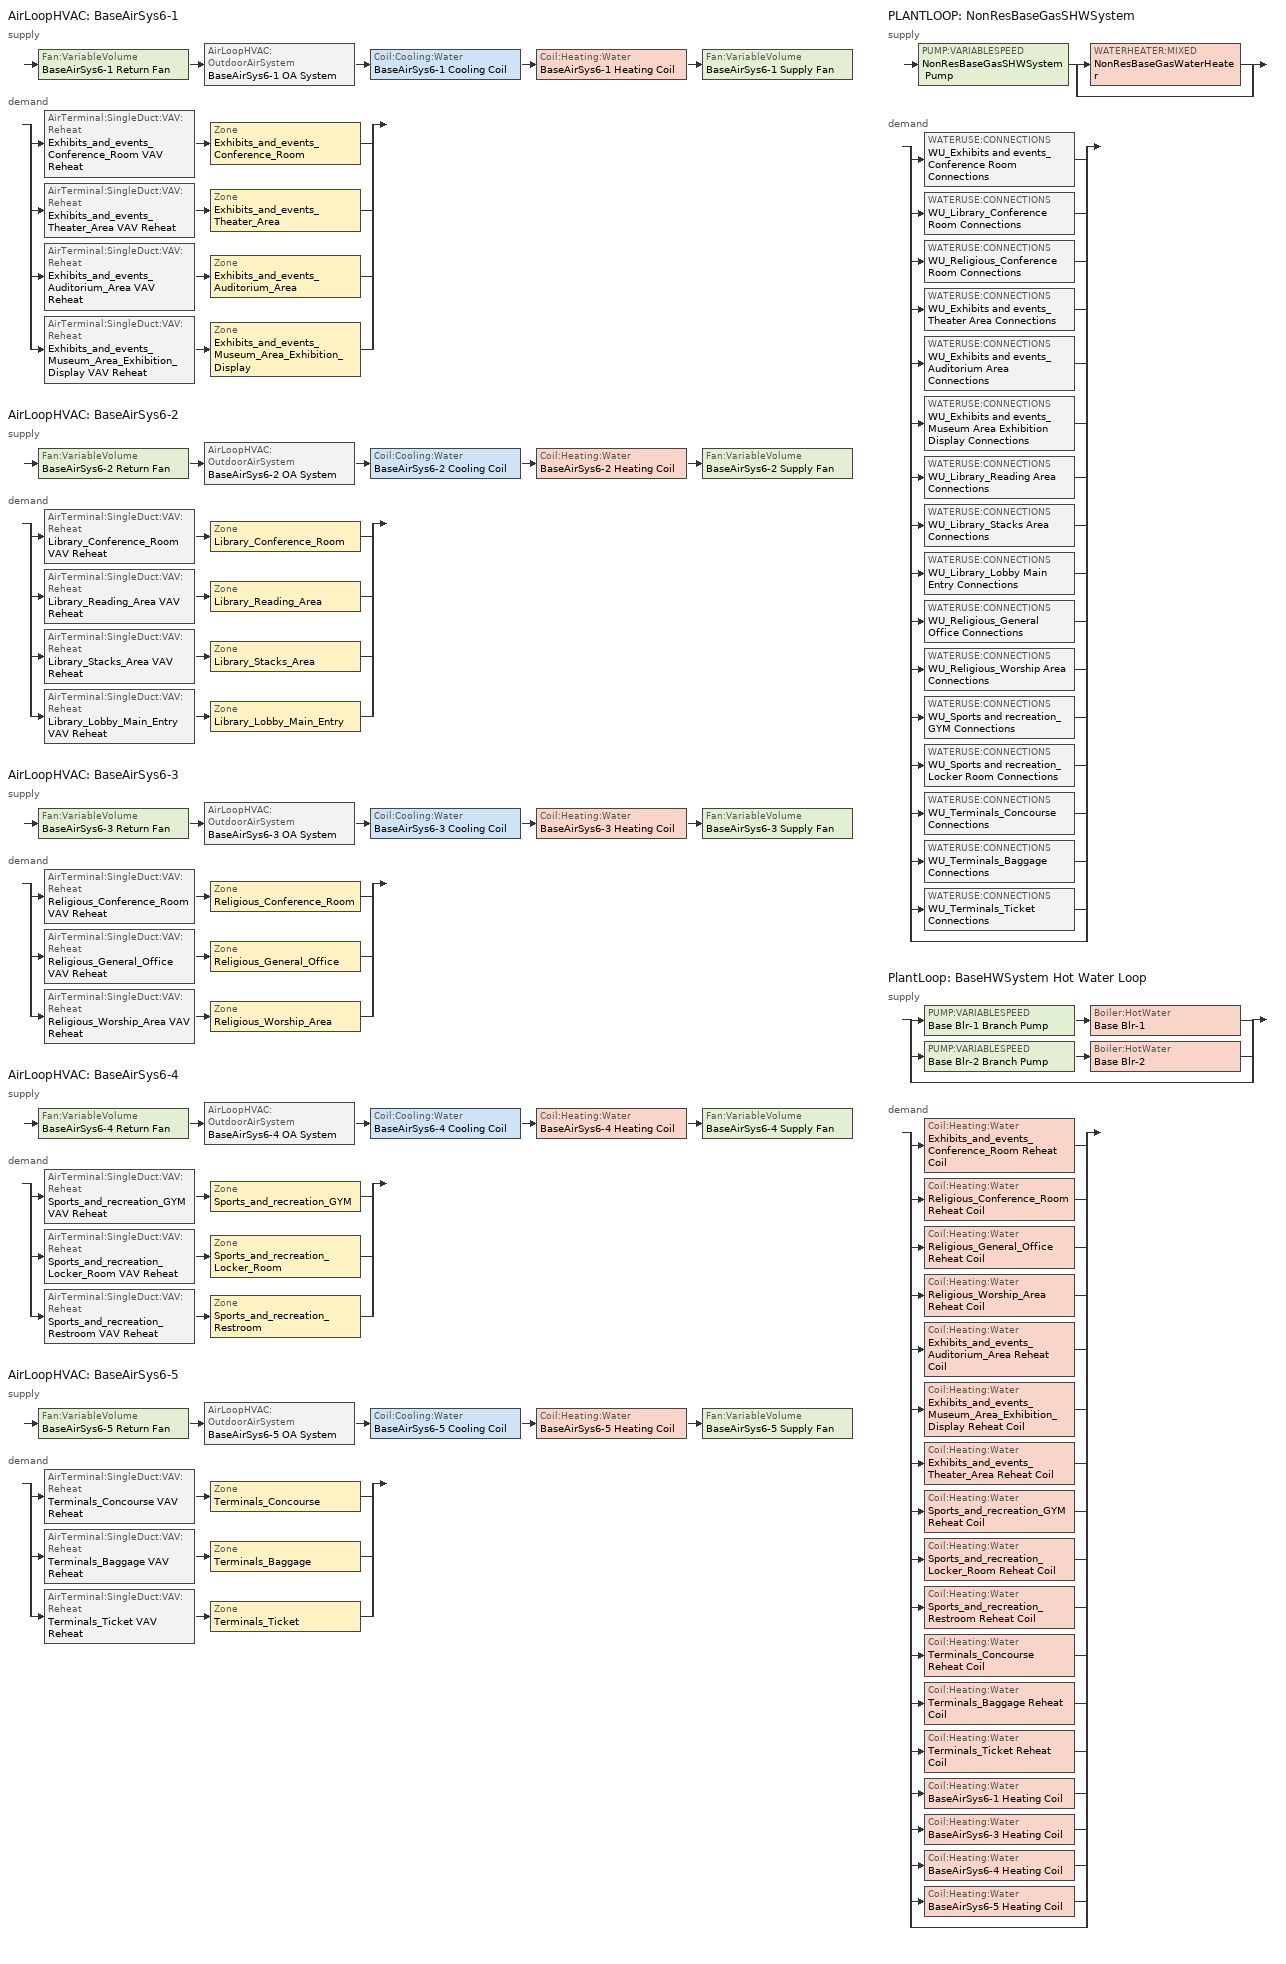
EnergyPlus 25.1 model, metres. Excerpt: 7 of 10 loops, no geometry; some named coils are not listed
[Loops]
AirLoopHVAC 'BaseAirSys6-1'
 supply: Fan:VariableVolume 'BaseAirSys6-1 Return Fan' > AirLoopHVAC:OutdoorAirSystem 'BaseAirSys6-1 OA System' > Coil:Cooling:Water 'BaseAirSys6-1 Cooling Coil' > Coil:Heating:Water 'BaseAirSys6-1 Heating Coil' > Fan:VariableVolume 'BaseAirSys6-1 Supply Fan'
 demand: split
  | AirTerminal:SingleDuct:VAV:Reheat 'Exhibits_and_events_Conference_Room VAV Reheat' > Zone 'Exhibits_and_events_Conference_Room'
  | AirTerminal:SingleDuct:VAV:Reheat 'Exhibits_and_events_Theater_Area VAV Reheat' > Zone 'Exhibits_and_events_Theater_Area'
  | AirTerminal:SingleDuct:VAV:Reheat 'Exhibits_and_events_Auditorium_Area VAV Reheat' > Zone 'Exhibits_and_events_Auditorium_Area'
  | AirTerminal:SingleDuct:VAV:Reheat 'Exhibits_and_events_Museum_Area_Exhibition_Display VAV Reheat' > Zone 'Exhibits_and_events_Museum_Area_Exhibition_Display'
AirLoopHVAC 'BaseAirSys6-2'
 supply: Fan:VariableVolume 'BaseAirSys6-2 Return Fan' > AirLoopHVAC:OutdoorAirSystem 'BaseAirSys6-2 OA System' > Coil:Cooling:Water 'BaseAirSys6-2 Cooling Coil' > Coil:Heating:Water 'BaseAirSys6-2 Heating Coil' > Fan:VariableVolume 'BaseAirSys6-2 Supply Fan'
 demand: split
  | AirTerminal:SingleDuct:VAV:Reheat 'Library_Conference_Room VAV Reheat' > Zone 'Library_Conference_Room'
  | AirTerminal:SingleDuct:VAV:Reheat 'Library_Reading_Area VAV Reheat' > Zone 'Library_Reading_Area'
  | AirTerminal:SingleDuct:VAV:Reheat 'Library_Stacks_Area VAV Reheat' > Zone 'Library_Stacks_Area'
  | AirTerminal:SingleDuct:VAV:Reheat 'Library_Lobby_Main_Entry VAV Reheat' > Zone 'Library_Lobby_Main_Entry'
AirLoopHVAC 'BaseAirSys6-3'
 supply: Fan:VariableVolume 'BaseAirSys6-3 Return Fan' > AirLoopHVAC:OutdoorAirSystem 'BaseAirSys6-3 OA System' > Coil:Cooling:Water 'BaseAirSys6-3 Cooling Coil' > Coil:Heating:Water 'BaseAirSys6-3 Heating Coil' > Fan:VariableVolume 'BaseAirSys6-3 Supply Fan'
 demand: split
  | AirTerminal:SingleDuct:VAV:Reheat 'Religious_Conference_Room VAV Reheat' > Zone 'Religious_Conference_Room'
  | AirTerminal:SingleDuct:VAV:Reheat 'Religious_General_Office VAV Reheat' > Zone 'Religious_General_Office'
  | AirTerminal:SingleDuct:VAV:Reheat 'Religious_Worship_Area VAV Reheat' > Zone 'Religious_Worship_Area'
AirLoopHVAC 'BaseAirSys6-4'
 supply: Fan:VariableVolume 'BaseAirSys6-4 Return Fan' > AirLoopHVAC:OutdoorAirSystem 'BaseAirSys6-4 OA System' > Coil:Cooling:Water 'BaseAirSys6-4 Cooling Coil' > Coil:Heating:Water 'BaseAirSys6-4 Heating Coil' > Fan:VariableVolume 'BaseAirSys6-4 Supply Fan'
 demand: split
  | AirTerminal:SingleDuct:VAV:Reheat 'Sports_and_recreation_GYM VAV Reheat' > Zone 'Sports_and_recreation_GYM'
  | AirTerminal:SingleDuct:VAV:Reheat 'Sports_and_recreation_Locker_Room VAV Reheat' > Zone 'Sports_and_recreation_Locker_Room'
  | AirTerminal:SingleDuct:VAV:Reheat 'Sports_and_recreation_Restroom VAV Reheat' > Zone 'Sports_and_recreation_Restroom'
AirLoopHVAC 'BaseAirSys6-5'
 supply: Fan:VariableVolume 'BaseAirSys6-5 Return Fan' > AirLoopHVAC:OutdoorAirSystem 'BaseAirSys6-5 OA System' > Coil:Cooling:Water 'BaseAirSys6-5 Cooling Coil' > Coil:Heating:Water 'BaseAirSys6-5 Heating Coil' > Fan:VariableVolume 'BaseAirSys6-5 Supply Fan'
 demand: split
  | AirTerminal:SingleDuct:VAV:Reheat 'Terminals_Concourse VAV Reheat' > Zone 'Terminals_Concourse'
  | AirTerminal:SingleDuct:VAV:Reheat 'Terminals_Baggage VAV Reheat' > Zone 'Terminals_Baggage'
  | AirTerminal:SingleDuct:VAV:Reheat 'Terminals_Ticket VAV Reheat' > Zone 'Terminals_Ticket'
PLANTLOOP 'NonResBaseGasSHWSystem'
 supply: PUMP:VARIABLESPEED 'NonResBaseGasSHWSystem Pump' > split
  | WATERHEATER:MIXED 'NonResBaseGasWaterHeater'
  | bypass
 demand: split
  | WATERUSE:CONNECTIONS 'WU_Exhibits and events_Conference Room Connections'
  | WATERUSE:CONNECTIONS 'WU_Library_Conference Room Connections'
  | WATERUSE:CONNECTIONS 'WU_Religious_Conference Room Connections'
  | WATERUSE:CONNECTIONS 'WU_Exhibits and events_Theater Area Connections'
  | WATERUSE:CONNECTIONS 'WU_Exhibits and events_Auditorium Area Connections'
  | WATERUSE:CONNECTIONS 'WU_Exhibits and events_Museum Area Exhibition Display Connections'
  | WATERUSE:CONNECTIONS 'WU_Library_Reading Area Connections'
  | WATERUSE:CONNECTIONS 'WU_Library_Stacks Area Connections'
  | WATERUSE:CONNECTIONS 'WU_Library_Lobby Main Entry Connections'
  | WATERUSE:CONNECTIONS 'WU_Religious_General Office Connections'
  | WATERUSE:CONNECTIONS 'WU_Religious_Worship Area Connections'
  | WATERUSE:CONNECTIONS 'WU_Sports and recreation_GYM Connections'
  | WATERUSE:CONNECTIONS 'WU_Sports and recreation_Locker Room Connections'
  | WATERUSE:CONNECTIONS 'WU_Terminals_Concourse Connections'
  | WATERUSE:CONNECTIONS 'WU_Terminals_Baggage Connections'
  | WATERUSE:CONNECTIONS 'WU_Terminals_Ticket Connections'
  | bypass
PlantLoop 'BaseHWSystem Hot Water Loop'
 supply: split
  | PUMP:VARIABLESPEED 'Base Blr-1 Branch Pump' > Boiler:HotWater 'Base Blr-1'
  | PUMP:VARIABLESPEED 'Base Blr-2 Branch Pump' > Boiler:HotWater 'Base Blr-2'
  | bypass
 demand: split
  | Coil:Heating:Water 'Exhibits_and_events_Conference_Room Reheat Coil'
  | Coil:Heating:Water 'Religious_Conference_Room Reheat Coil'
  | Coil:Heating:Water 'Religious_General_Office Reheat Coil'
  | Coil:Heating:Water 'Religious_Worship_Area Reheat Coil'
  | Coil:Heating:Water 'Exhibits_and_events_Auditorium_Area Reheat Coil'
  | Coil:Heating:Water 'Exhibits_and_events_Museum_Area_Exhibition_Display Reheat Coil'
  | Coil:Heating:Water 'Exhibits_and_events_Theater_Area Reheat Coil'
  | Coil:Heating:Water 'Sports_and_recreation_GYM Reheat Coil'
  | Coil:Heating:Water 'Sports_and_recreation_Locker_Room Reheat Coil'
  | Coil:Heating:Water 'Sports_and_recreation_Restroom Reheat Coil'
  | Coil:Heating:Water 'Terminals_Concourse Reheat Coil'
  | Coil:Heating:Water 'Terminals_Baggage Reheat Coil'
  | Coil:Heating:Water 'Terminals_Ticket Reheat Coil'
  | Coil:Heating:Water 'BaseAirSys6-1 Heating Coil'
  | Coil:Heating:Water 'BaseAirSys6-3 Heating Coil'
  | Coil:Heating:Water 'BaseAirSys6-4 Heating Coil'
  | Coil:Heating:Water 'BaseAirSys6-5 Heating Coil'
  | bypass
[DESIGNSPECIFICATION:OUTDOORAIR] Outdoor Air Method=Maximum; Outdoor Air Flow Air Changes per Hour=0
Name | Outdoor Air Flow per Person | Outdoor Air Flow per Zone Floor Area | Outdoor Air Flow per Zone | Outdoor Air Schedule
DSOA_Exhibits_and_events_Conference_Room; DSOA_Library_Conference_Room; DSOA_Religious_Conference_Room; DSOA_Exhibits_and_events_Theater_Area; DSOA_Exhibits_and_events_Auditorium_Area; DSOA_Exhibits_and_events_Museum_Area_Exhibition_Display; DSOA_Library_Reading_Area; DSOA_Library_Stacks_Area; DSOA_Library_Lobby_Main_Entry; DSOA_Religious_Worship_Area; DSOA_Sports_and_recreation_GYM; DSOA_Terminals_Concourse; DSOA_Terminals_Baggage; DSOA_Terminals_Ticket | 0.00707921 | 0.000762 | 0 | AssemblyHVACAvail
DSOA_Religious_General_Office | 0.00707921 | 0.000762 | 0 | AssemblyOfficeHVACAvail
DSOA_Sports_and_recreation_Locker_Room | 0.00707921 | 0.000762 | 3.57901 | AssemblyHVACAvail
DSOA_Sports_and_recreation_Restroom | 0 | 0 | 0 | AssemblyHVACAvail
[SIZING:PLANT]
NonResBaseGasSHWSystem: Loop Type=Heating; Design Loop Exit Temperature=57.2222; Loop Design Temperature Difference=44.4444; Sizing Option=NonCoincident; Zone Timesteps in Averaging Window=1
[Sizing:Plant]
BaseHWSystem Hot Water Loop: Loop Type=Heating; Design Loop Exit Temperature {C}=71.1111; Loop Design Temperature Difference {deltaC}=22.2222; Sizing Option=NonCoincident; Zone Timesteps in Averaging Window=1; Coincident Sizing Factor Mode=None
[ZONECONTROL:THERMOSTAT] Temperature Difference Between Cutout And Setpoint=0
Name | Zone or ZoneList | Control Type Schedule | Control 1
ZC_Exhibits_and_events_Theater_Area | Exhibits_and_events_Theater_Area | Exhibits_and_events_Theater_Area Zn Thermostat Schedule | TSDSP_Exhibits_and_events_Theater_Area
ZC_Exhibits_and_events_Auditorium_Area | Exhibits_and_events_Auditorium_Area | Exhibits_and_events_Auditorium_Area Zn Thermostat Schedule | TSDSP_Exhibits_and_events_Auditorium_Area
ZC_Exhibits_and_events_Museum_Area_Exhibition_Display | Exhibits_and_events_Museum_Area_Exhibition_Display | Exhibits_and_events_Museum_Area_Exhibition_Display Zn Thermostat Schedule | TSDSP_Exhibits_and_events_Museum_Area_Exhibition_Display
ZC_Library_Reading_Area | Library_Reading_Area | Library_Reading_Area Zn Thermostat Schedule | TSDSP_Library_Reading_Area
ZC_Library_Stacks_Area | Library_Stacks_Area | Library_Stacks_Area Zn Thermostat Schedule | TSDSP_Library_Stacks_Area
ZC_Library_Lobby_Main_Entry | Library_Lobby_Main_Entry | Library_Lobby_Main_Entry Zn Thermostat Schedule | TSDSP_Library_Lobby_Main_Entry
ZC_Religious_General_Office | Religious_General_Office | Religious_General_Office Zn Thermostat Schedule | TSDSP_Religious_General_Office
ZC_Religious_Worship_Area | Religious_Worship_Area | Religious_Worship_Area Zn Thermostat Schedule | TSDSP_Religious_Worship_Area
ZC_Sports_and_recreation_GYM | Sports_and_recreation_GYM | Sports_and_recreation_GYM Zn Thermostat Schedule | TSDSP_Sports_and_recreation_GYM
ZC_Sports_and_recreation_Locker_Room | Sports_and_recreation_Locker_Room | Sports_and_recreation_Locker_Room Zn Thermostat Schedule | TSDSP_Sports_and_recreation_Locker_Room
ZC_Sports_and_recreation_Restroom | Sports_and_recreation_Restroom | Sports_and_recreation_Restroom Zn Thermostat Schedule | TSDSP_Sports_and_recreation_Restroom
ZC_Terminals_Concourse | Terminals_Concourse | Terminals_Concourse Zn Thermostat Schedule | TSDSP_Terminals_Concourse
ZC_Terminals_Baggage | Terminals_Baggage | Terminals_Baggage Zn Thermostat Schedule | TSDSP_Terminals_Baggage
ZC_Terminals_Ticket | Terminals_Ticket | Terminals_Ticket Zn Thermostat Schedule | TSDSP_Terminals_Ticket
[THERMOSTATSETPOINT:DUALSETPOINT]
Name | Heating Setpoint Temperature Schedule | Cooling Setpoint Temperature Schedule
TSDSP_Exhibits_and_events_Theater_Area; TSDSP_Exhibits_and_events_Auditorium_Area; TSDSP_Exhibits_and_events_Museum_Area_Exhibition_Display; TSDSP_Library_Reading_Area; TSDSP_Library_Stacks_Area; TSDSP_Library_Lobby_Main_Entry; TSDSP_Religious_Worship_Area; TSDSP_Sports_and_recreation_GYM; TSDSP_Sports_and_recreation_Locker_Room; TSDSP_Sports_and_recreation_Restroom; TSDSP_Terminals_Concourse; TSDSP_Terminals_Baggage; TSDSP_Terminals_Ticket | AssemblyHtgSetpt | AssemblyClgSetpt
TSDSP_Religious_General_Office | AssemblyOfficeHtgSetpt | AssemblyOfficeClgSetpt
[PUMP:VARIABLESPEED]
NonResBaseGasSHWSystem Pump: Design Maximum Flow Rate=Autosize; Design Pump Head=179352; Design Power Consumption=Autosize; Motor Efficiency=0.9; Fraction of Motor Inefficiencies to Fluid Stream=0; Coefficient 1 of the Part Load Performance Curve=0; Coefficient 2 of the Part Load Performance Curve=1; Coefficient 3 of the Part Load Performance Curve=0; Coefficient 4 of the Part Load Performance Curve=0; Design Minimum Flow Rate=0; Pump Control Type=Continuous; Design Power Sizing Method=PowerPerFlowPerPressure; Design Electric Power per Unit Flow Rate=348701.1; Design Shaft Power per Unit Flow Rate per Unit Head=1.28205; Design Minimum Flow Rate Fraction=0; EndUse Subcategory=General
[Pump:VariableSpeed] Design Maximum Flow Rate {m3/s}=autosize; Design Pump Head {Pa}=179352; Design Power Consumption {W}=autosize; Motor Efficiency=0.9; Fraction of Motor Inefficiencies to Fluid Stream=0; Coefficient 1 of the Part Load Performance Curve=0.0273; Coefficient 2 of the Part Load Performance Curve=-.1317; Coefficient 3 of the Part Load Performance Curve=0.6642; Coefficient 4 of the Part Load Performance Curve=0.4445; Design Minimum Flow Rate {m3/s}=0; Pump Control Type=Intermittent; Skin Loss Radiative Fraction=0.5; Design Power Sizing Method=PowerPerFlowPerPressure; Design Electric Power per Unit Flow Rate {W/(m3/s)}=348701.1; Design Shaft Power per Unit Flow Rate per Unit Head {W/((m3/s)-Pa)}=1.28205; Design Minimum Flow Rate Fraction=0
Base Blr-1 Branch Pump; Base Blr-2 Branch Pump
[WATERHEATER:MIXED]
NonResBaseGasWaterHeater: Tank Volume=1.88586; Setpoint Temperature Schedule=SHWSystemSetpointTemp135; Deadband Temperature Difference=2; Maximum Temperature Limit=82; Heater Control Type=Cycle; Heater Maximum Capacity=145206; Heater Minimum Capacity=0; Heater Ignition Minimum Flow Rate=0; Heater Ignition Delay=0; Heater Fuel Type=NaturalGas; Heater Thermal Efficiency=0.8; Off Cycle Parasitic Fuel Consumption Rate=0; Off Cycle Parasitic Heat Fraction to Tank=0; On Cycle Parasitic Fuel Consumption Rate=0; On Cycle Parasitic Heat Fraction to Tank=0; Ambient Temperature Indicator=Schedule; Ambient Temperature Schedule=WaterHeaterAmbientTemp; Off Cycle Loss Coefficient to Ambient Temperature=25.4267; Off Cycle Loss Fraction to Zone=1; On Cycle Loss Coefficient to Ambient Temperature=25.4267; On Cycle Loss Fraction to Zone=1; Use Side Effectiveness=1; Source Side Effectiveness=1; Use Side Design Flow Rate=autosize; Source Side Design Flow Rate=autosize; Indirect Water Heating Recovery Time=1.5; Source Side Flow Control Mode=IndirectHeatPrimarySetpoint; EndUse Subcategory=General
[PLANTLOOP]
NonResBaseGasSHWSystem: Fluid Type=Water; Plant Equipment Operation Scheme=NonResBaseGasSHWSystem Operation Schemes; Maximum Loop Temperature=100; Minimum Loop Temperature=0; Maximum Loop Flow Rate=Autosize; Minimum Loop Flow Rate=0; Plant Loop Volume=Autocalculate; Load Distribution Scheme=Optimal; Plant Loop Demand Calculation Scheme=SingleSetpoint; Common Pipe Simulation=None; Pressure Simulation Type=None; Loop Circulation Time=2
[PlantLoop]
BaseHWSystem Hot Water Loop: Fluid Type=Water; Plant Equipment Operation Scheme=BaseHWSystem Operation; Maximum Loop Temperature {C}=87.7778; Minimum Loop Temperature {C}=48.8889; Maximum Loop Flow Rate {m3/s}=63090.2; Minimum Loop Flow Rate {m3/s}=0; Plant Loop Volume {m3}=autocalculate; Load Distribution Scheme=Optimal; Plant Loop Demand Calculation Scheme=SingleSetpoint; Common Pipe Simulation=None
[PLANTEQUIPMENTLIST]
NonResBaseGasSHWSystem Equipment List: NonResBaseGasWaterHeater
[PlantEquipmentList]
BaseHWSystem All Equipment: Base Blr-1, Base Blr-2
[PLANTEQUIPMENTOPERATION:HEATINGLOAD]
NonResBaseGasSHWSystem Heating Operation Scheme: Load Range 1 Lower Limit=0; Load Range 1 Upper Limit=1000000000; Range 1 Equipment List=NonResBaseGasSHWSystem Equipment List
[PlantEquipmentOperation:HeatingLoad]
BaseHWSystem Operation All Hours: Load Range 1 Lower Limit {W}=0; Load Range 1 Upper Limit {W}=1000000000000000; Range 1 Equipment List=BaseHWSystem All Equipment
[PLANTEQUIPMENTOPERATIONSCHEMES]
NonResBaseGasSHWSystem Operation Schemes: Control Scheme 1=NonResBaseGasSHWSystem Heating Operation Scheme; Control Scheme 1 Schedule=Always On Discrete
[PlantEquipmentOperationSchemes]
BaseHWSystem Operation: Control Scheme 1=BaseHWSystem Operation All Hours; Control Scheme 1 Schedule=Always On Discrete
[SETPOINTMANAGER:SCHEDULED]
NonResBaseGasSHWSystem SPM Scheduled: Control Variable=Temperature; Schedule=TargetSHWTemp135; Setpoint Node or NodeList=NonResBaseGasSHWSystem Supply Mixer Outlet Node
[WATERUSE:EQUIPMENT] EndUse Subcategory=DHW-Gas; Target Temperature Schedule=TargetSHWTemp135
Name | Peak Flow Rate | Flow Rate Fraction Schedule | Zone
WU_Exhibits and events_Conference Room | 0.000100022 | AssemblyServiceHotWater | Exhibits_and_events_Conference_Room
WU_Library_Conference Room | 4.05985e-06 | AssemblyServiceHotWater | Library_Conference_Room
WU_Religious_Conference Room | 1.93655e-05 | AssemblyServiceHotWater | Religious_Conference_Room
WU_Exhibits and events_Theater Area | 0.0001794 | AssemblyServiceHotWater | Exhibits_and_events_Theater_Area
WU_Exhibits and events_Auditorium Area | 0.000179158 | AssemblyServiceHotWater | Exhibits_and_events_Auditorium_Area
WU_Exhibits and events_Museum Area Exhibition Display | 3.43061e-05 | AssemblyServiceHotWater | Exhibits_and_events_Museum_Area_Exhibition_Display
WU_Library_Reading Area | 1.47593e-05 | AssemblyServiceHotWater | Library_Reading_Area
WU_Library_Stacks Area | 2.95186e-05 | AssemblyServiceHotWater | Library_Stacks_Area
WU_Library_Lobby Main Entry | 4.05985e-06 | AssemblyServiceHotWater | Library_Lobby_Main_Entry
WU_Religious_General Office | 5.86834e-06 | AssemblyOfficeServiceHotWater | Religious_General_Office
WU_Religious_Worship Area | 0.000333261 | AssemblyServiceHotWater | Religious_Worship_Area
WU_Sports and recreation_GYM | 0.000153413 | AssemblyServiceHotWater | Sports_and_recreation_GYM
WU_Sports and recreation_Locker Room | 0.000184361 | AssemblyServiceHotWater | Sports_and_recreation_Locker_Room
WU_Terminals_Concourse | 5.60442e-05 | AssemblyServiceHotWater | Terminals_Concourse
WU_Terminals_Baggage | 6.01483e-06 | AssemblyServiceHotWater | Terminals_Baggage
WU_Terminals_Ticket | 6.01483e-06 | AssemblyServiceHotWater | Terminals_Ticket
[WATERUSE:CONNECTIONS] Drain Water Heat Exchanger Type=None; Drain Water Heat Exchanger Destination=Plant
Name | Water Use Equipment 1
WU_Exhibits and events_Conference Room Connections | WU_Exhibits and events_Conference Room
WU_Library_Conference Room Connections | WU_Library_Conference Room
WU_Religious_Conference Room Connections | WU_Religious_Conference Room
WU_Exhibits and events_Theater Area Connections | WU_Exhibits and events_Theater Area
WU_Exhibits and events_Auditorium Area Connections | WU_Exhibits and events_Auditorium Area
WU_Exhibits and events_Museum Area Exhibition Display Connections | WU_Exhibits and events_Museum Area Exhibition Display
WU_Library_Reading Area Connections | WU_Library_Reading Area
WU_Library_Stacks Area Connections | WU_Library_Stacks Area
WU_Library_Lobby Main Entry Connections | WU_Library_Lobby Main Entry
WU_Religious_General Office Connections | WU_Religious_General Office
WU_Religious_Worship Area Connections | WU_Religious_Worship Area
WU_Sports and recreation_GYM Connections | WU_Sports and recreation_GYM
WU_Sports and recreation_Locker Room Connections | WU_Sports and recreation_Locker Room
WU_Terminals_Concourse Connections | WU_Terminals_Concourse
WU_Terminals_Baggage Connections | WU_Terminals_Baggage
WU_Terminals_Ticket Connections | WU_Terminals_Ticket
[Sizing:Zone] Zone Cooling Design Supply Air Temperature Input Method=TemperatureDifference; Zone Cooling Design Supply Air Temperature {C}=12.7778; Zone Cooling Design Supply Air Temperature Difference {deltaC}=11.1111; Zone Heating Design Supply Air Temperature Input Method=TemperatureDifference; Zone Heating Design Supply Air Temperature {C}=35; Zone Heating Design Supply Air Temperature Difference {deltaC}=13.8889; Zone Cooling Design Supply Air Humidity Ratio {kgWater/kgDryAir}=0.008; Zone Heating Design Supply Air Humidity Ratio {kgWater/kgDryAir}=0.008; Cooling Design Air Flow Method=DesignDay; Cooling Design Air Flow Rate {m3/s}=0; Cooling Minimum Air Flow per Zone Floor Area {m3/s-m2}=0; Cooling Minimum Air Flow {m3/s}=0; Cooling Minimum Air Flow Fraction=0; Heating Design Air Flow Method=DesignDay; Heating Design Air Flow Rate {m3/s}=0; Heating Maximum Air Flow per Zone Floor Area {m3/s-m2}=0; Heating Maximum Air Flow {m3/s}=0; Heating Maximum Air Flow Fraction=0.5; Account for Dedicated Outdoor Air System=No; Zone Load Sizing Method=Sensible Load Only No Latent Load; Zone Latent Cooling Design Supply Air Humidity Ratio Input Method=HumidityRatioDifference; Zone Cooling Design Supply Air Humidity Ratio Difference {kgWater/kgDryAir}=0.005; Zone Latent Heating Design Supply Air Humidity Ratio Input Method=HumidityRatioDifference; Zone Humidification Design Supply Air Humidity Ratio Difference {kgWater/kgDryAir}=0.005
Name | Design Specification Outdoor Air Object
Exhibits_and_events_Conference_Room | DSOA_Exhibits_and_events_Conference_Room
Library_Conference_Room | DSOA_Library_Conference_Room
Religious_Conference_Room | DSOA_Religious_Conference_Room
Exhibits_and_events_Theater_Area | DSOA_Exhibits_and_events_Theater_Area
Exhibits_and_events_Auditorium_Area | DSOA_Exhibits_and_events_Auditorium_Area
Exhibits_and_events_Museum_Area_Exhibition_Display | DSOA_Exhibits_and_events_Museum_Area_Exhibition_Display
Library_Reading_Area | DSOA_Library_Reading_Area
Library_Stacks_Area | DSOA_Library_Stacks_Area
Library_Lobby_Main_Entry | DSOA_Library_Lobby_Main_Entry
Religious_General_Office | DSOA_Religious_General_Office
Religious_Worship_Area | DSOA_Religious_Worship_Area
Sports_and_recreation_GYM | DSOA_Sports_and_recreation_GYM
Sports_and_recreation_Locker_Room | DSOA_Sports_and_recreation_Locker_Room
Sports_and_recreation_Restroom | DSOA_Sports_and_recreation_Restroom
Terminals_Concourse | DSOA_Terminals_Concourse
Terminals_Baggage | DSOA_Terminals_Baggage
Terminals_Ticket | DSOA_Terminals_Ticket
[Sizing:System] Type of Load to Size On=Sensible; Design Outdoor Air Flow Rate {m3/s}=autosize; Central Heating Maximum System Air Flow Ratio=0.5; Preheat Design Temperature {C}=0; Preheat Design Humidity Ratio {kgWater/kgDryAir}=0; Precool Design Temperature {C}=0; Precool Design Humidity Ratio {kgWater/kgDryAir}=0; Central Cooling Design Supply Air Temperature {C}=12.8; Central Heating Design Supply Air Temperature {C}=15.5556; 100% Outdoor Air in Cooling=No; 100% Outdoor Air in Heating=No; Central Cooling Design Supply Air Humidity Ratio {kgWater/kgDryAir}=0.008; Central Heating Design Supply Air Humidity Ratio {kgWater/kgDryAir}=0.008; Cooling Supply Air Flow Rate Method=DesignDay; Cooling Supply Air Flow Rate {m3/s}=0; Cooling Supply Air Flow Rate Per Floor Area {m3/s-m2}=0.00996765; Heating Supply Air Flow Rate Method=DesignDay; Heating Supply Air Flow Rate {m3/s}=0; System Outdoor Air Method=ZoneSum; Zone Maximum Outdoor Air Fraction=1; Cooling Design Capacity Method=CoolingDesignCapacity; Cooling Design Capacity {W}=autosize; Heating Design Capacity Method=HeatingDesignCapacity; Heating Design Capacity {W}=autosize; Central Cooling Capacity Control Method=OnOff
Name | Type of Zone Sum to Use
BaseAirSys6-1; BaseAirSys6-3; BaseAirSys6-4; BaseAirSys6-5 | Coincident
BaseAirSys6-2 | NonCoincident
[AirTerminal:SingleDuct:VAV:Reheat] Availability Schedule=Always On Discrete; Maximum Air Flow Rate {m3/s}=autosize; Zone Minimum Air Flow Input Method=Constant; Constant Minimum Air Flow Fraction=0.3; Maximum Hot Water or Steam Flow Rate {m3/s}=autosize; Minimum Hot Water or Steam Flow Rate {m3/s}=0; Convergence Tolerance=0.001; Maximum Reheat Air Temperature {C}=35
Name | Reheat Coil | Damper Heating Action | Maximum Flow Fraction During Reheat | Design Specification Outdoor Air Object
Exhibits_and_events_Conference_Room VAV Reheat | Exhibits_and_events_Conference_Room Reheat Coil | ReverseWithLimits | 0.6
Library_Conference_Room VAV Reheat | Library_Conference_Room Reheat Coil | ReverseWithLimits | 0.6 | DSOA_Library_Conference_Room
Religious_Conference_Room VAV Reheat | Religious_Conference_Room Reheat Coil | ReverseWithLimits | 0.6 | DSOA_Religious_Conference_Room
Exhibits_and_events_Theater_Area VAV Reheat | Exhibits_and_events_Theater_Area Reheat Coil | ReverseWithLimits | 0.5 | DSOA_Exhibits_and_events_Theater_Area
Exhibits_and_events_Auditorium_Area VAV Reheat | Exhibits_and_events_Auditorium_Area Reheat Coil | ReverseWithLimits | 0.6 | DSOA_Exhibits_and_events_Auditorium_Area
Exhibits_and_events_Museum_Area_Exhibition_Display VAV Reheat | Exhibits_and_events_Museum_Area_Exhibition_Display Reheat Coil | ReverseWithLimits | 0.6 | DSOA_Exhibits_and_events_Museum_Area_Exhibition_Display
Library_Reading_Area VAV Reheat | Library_Reading_Area Reheat Coil | ReverseWithLimits | 0.6 | DSOA_Library_Reading_Area
Library_Stacks_Area VAV Reheat | Library_Stacks_Area Reheat Coil | ReverseWithLimits | 0.5 | DSOA_Library_Stacks_Area
Library_Lobby_Main_Entry VAV Reheat | Library_Lobby_Main_Entry Reheat Coil | ReverseWithLimits | 0.6 | DSOA_Library_Lobby_Main_Entry
Religious_General_Office VAV Reheat | Religious_General_Office Reheat Coil | ReverseWithLimits | 0.6 | DSOA_Religious_General_Office
Religious_Worship_Area VAV Reheat | Religious_Worship_Area Reheat Coil | ReverseWithLimits | 0.6 | DSOA_Religious_Worship_Area
Sports_and_recreation_GYM VAV Reheat | Sports_and_recreation_GYM Reheat Coil | ReverseWithLimits | 0.6 | DSOA_Sports_and_recreation_GYM
Sports_and_recreation_Locker_Room VAV Reheat | Sports_and_recreation_Locker_Room Reheat Coil | ReverseWithLimits | 0.6 | DSOA_Sports_and_recreation_Locker_Room
Sports_and_recreation_Restroom VAV Reheat | Sports_and_recreation_Restroom Reheat Coil | Reverse | 0.5 | DSOA_Sports_and_recreation_Restroom
Terminals_Concourse VAV Reheat | Terminals_Concourse Reheat Coil | ReverseWithLimits | 0.6 | DSOA_Terminals_Concourse
Terminals_Baggage VAV Reheat | Terminals_Baggage Reheat Coil | ReverseWithLimits | 0.6 | DSOA_Terminals_Baggage
Terminals_Ticket VAV Reheat | Terminals_Ticket Reheat Coil | ReverseWithLimits | 0.6 | DSOA_Terminals_Ticket
[Zone equipment]
Exhibits_and_events_Conference_Room: Exhibits_and_events_Conference_Room VAV Reheat
Library_Conference_Room: Library_Conference_Room VAV Reheat
Religious_Conference_Room: Religious_Conference_Room VAV Reheat
Exhibits_and_events_Theater_Area: Exhibits_and_events_Theater_Area VAV Reheat
Exhibits_and_events_Auditorium_Area: Exhibits_and_events_Auditorium_Area VAV Reheat
Exhibits_and_events_Museum_Area_Exhibition_Display: Exhibits_and_events_Museum_Area_Exhibition_Display VAV Reheat
Library_Reading_Area: Library_Reading_Area VAV Reheat
Library_Stacks_Area: Library_Stacks_Area VAV Reheat
Library_Lobby_Main_Entry: Library_Lobby_Main_Entry VAV Reheat
Religious_General_Office: Religious_General_Office VAV Reheat
Religious_Worship_Area: Religious_Worship_Area VAV Reheat
Sports_and_recreation_GYM: Sports_and_recreation_GYM VAV Reheat
Sports_and_recreation_Locker_Room: Sports_and_recreation_Locker_Room VAV Reheat, Sports_and_recreation_Locker_Room ExhFan
Sports_and_recreation_Restroom: Sports_and_recreation_Restroom VAV Reheat, Sports_and_recreation_Restroom ExhFan
Terminals_Concourse: Terminals_Concourse VAV Reheat
Terminals_Baggage: Terminals_Baggage VAV Reheat
Terminals_Ticket: Terminals_Ticket VAV Reheat
[Fan:VariableVolume] Availability Schedule=AssemblyHVACAvail; Fan Total Efficiency=0.59; Maximum Flow Rate {m3/s}=autosize; Fan Power Minimum Flow Rate Input Method=Fraction; Fan Power Minimum Flow Fraction=0.25; Motor Efficiency=0.9; Motor In Airstream Fraction=1; Fan Power Coefficient 1=0.0407599; Fan Power Coefficient 2=0.088045; Fan Power Coefficient 3=-0.0729261; Fan Power Coefficient 4=0.94374; Fan Power Coefficient 5=0
Name | Pressure Rise {Pa}
BaseAirSys6-1 Return Fan; BaseAirSys6-2 Return Fan; BaseAirSys6-3 Return Fan; BaseAirSys6-4 Return Fan; BaseAirSys6-5 Return Fan | 331.29
BaseAirSys6-1 Supply Fan; BaseAirSys6-2 Supply Fan; BaseAirSys6-3 Supply Fan; BaseAirSys6-4 Supply Fan; BaseAirSys6-5 Supply Fan | 939.27
[Fan:ZoneExhaust] Availability Schedule=AssemblyHVACAvail; Fan Total Efficiency=0.55575; Pressure Rise {Pa}=383.271
Name | Maximum Flow Rate {m3/s} | System Availability Manager Coupling Mode | Balanced Exhaust Fraction Schedule
Sports_and_recreation_Locker_Room ExhFan | 0.101941 | Coupled | Off
Sports_and_recreation_Restroom ExhFan | 0.0471947 | Decoupled | Always On Discrete
[Coil:Cooling:Water] Availability Schedule=Always On Discrete; Design Water Flow Rate {m3/s}=autosize; Design Air Flow Rate {m3/s}=autosize; Design Inlet Water Temperature {C}=6.66667; Design Inlet Air Temperature {C}=autosize; Design Outlet Air Temperature {C}=autosize; Design Inlet Air Humidity Ratio {kgWater/kgDryAir}=autosize; Design Outlet Air Humidity Ratio {kgWater/kgDryAir}=autosize; Type of Analysis=DetailedAnalysis; Heat Exchanger Configuration=CrossFlow
BaseAirSys6-1 Cooling Coil; BaseAirSys6-2 Cooling Coil; BaseAirSys6-3 Cooling Coil; BaseAirSys6-4 Cooling Coil; BaseAirSys6-5 Cooling Coil
[Coil:Heating:Water] Availability Schedule=Always On Discrete; U-Factor Times Area Value {W/K}=autosize; Maximum Water Flow Rate {m3/s}=autosize; Rated Capacity {W}=autosize; Rated Inlet Water Temperature {C}=71.1111; Rated Inlet Air Temperature {C}=16.6; Rated Outlet Water Temperature {C}=60; Rated Outlet Air Temperature {C}=32.2; Rated Ratio for Air and Water Convection=0.5
Name | Performance Input Method
Exhibits_and_events_Conference_Room Reheat Coil | UFactorTimesAreaAndDesignWaterFlowRate
Religious_Conference_Room Reheat Coil; Exhibits_and_events_Theater_Area Reheat Coil; Exhibits_and_events_Auditorium_Area Reheat Coil; Exhibits_and_events_Museum_Area_Exhibition_Display Reheat Coil; Religious_General_Office Reheat Coil; Religious_Worship_Area Reheat Coil; Sports_and_recreation_GYM Reheat Coil; Sports_and_recreation_Locker_Room Reheat Coil; Sports_and_recreation_Restroom Reheat Coil; Terminals_Concourse Reheat Coil; Terminals_Baggage Reheat Coil; Terminals_Ticket Reheat Coil; BaseAirSys6-1 Heating Coil; BaseAirSys6-2 Heating Coil; BaseAirSys6-3 Heating Coil; BaseAirSys6-4 Heating Coil; BaseAirSys6-5 Heating Coil | NominalCapacity
[HeatExchanger:AirToAir:SensibleAndLatent] Availability Schedule=AssemblyHVACAvail; Nominal Supply Air Flow Rate {m3/s}=autosize; Sensible Effectiveness at 100% Heating Air Flow=0.6; Latent Effectiveness at 100% Heating Air Flow=0; Sensible Effectiveness at 100% Cooling Air Flow=0.6; Latent Effectiveness at 100% Cooling Air Flow=0; Nominal Electric Power {W}=0; Supply Air Outlet Temperature Control=No; Heat Exchanger Type=Plate; Frost Control Type=None; Threshold Temperature {C}=1.7; Economizer Lockout=Yes
Name | Sensible Effectiveness of Heating Air Flow Curve | Sensible Effectiveness of Cooling Air Flow Curve
BaseAirSys6-1 Heat Recovery | BaseAirSys6-1 Heat Recovery SenEffectivenessTable | BaseAirSys6-1 Heat Recovery SenEffectivenessTable
BaseAirSys6-2 Heat Recovery | BaseAirSys6-2 Heat Recovery SenEffectivenessTable | BaseAirSys6-2 Heat Recovery SenEffectivenessTable
BaseAirSys6-3 Heat Recovery | BaseAirSys6-3 Heat Recovery SenEffectivenessTable | BaseAirSys6-3 Heat Recovery SenEffectivenessTable
BaseAirSys6-4 Heat Recovery | BaseAirSys6-4 Heat Recovery SenEffectivenessTable | BaseAirSys6-4 Heat Recovery SenEffectivenessTable
BaseAirSys6-5 Heat Recovery | BaseAirSys6-5 Heat Recovery SenEffectivenessTable | BaseAirSys6-5 Heat Recovery SenEffectivenessTable
[Controller:WaterCoil] Control Variable=Temperature; Actuator Variable=Flow; Controller Convergence Tolerance {deltaC}=autosize; Maximum Actuated Flow {m3/s}=autosize; Minimum Actuated Flow {m3/s}=0
Name | Action
BaseAirSys6-1 Cooling Coil Controller; BaseAirSys6-2 Cooling Coil Controller; BaseAirSys6-3 Cooling Coil Controller; BaseAirSys6-4 Cooling Coil Controller; BaseAirSys6-5 Cooling Coil Controller | Reverse
BaseAirSys6-1 Heating Coil Controller; BaseAirSys6-2 Heating Coil Controller; BaseAirSys6-3 Heating Coil Controller; BaseAirSys6-4 Heating Coil Controller; BaseAirSys6-5 Heating Coil Controller | Normal
[Controller:OutdoorAir] Minimum Outdoor Air Flow Rate {m3/s}=0; Maximum Outdoor Air Flow Rate {m3/s}=autosize; Economizer Control Type=FixedDryBulb; Economizer Control Action Type=ModulateFlow; Economizer Maximum Limit Dry-Bulb Temperature {C}=23.8889; Economizer Minimum Limit Dry-Bulb Temperature {C}=7.22222; Lockout Type=LockoutWithHeating; Minimum Limit Type=FixedMinimum; Minimum Outdoor Air Schedule=AssemblyHVACAvail; Maximum Fraction of Outdoor Air Schedule=AssemblyHVACAvail; High Humidity Control=No; Control High Indoor Humidity Based on Outdoor Humidity Ratio=Yes; Heat Recovery Bypass Control Type=BypassWhenWithinEconomizerLimits; Economizer Operation Staging=InterlockedWithMechanicalCooling
Name | Mechanical Ventilation Controller
BaseAirSys6-1 OA Controller | BaseSys6 OACtrl-1 Mech Vent Controller
BaseAirSys6-2 OA Controller | BaseSys6 OACtrl-2 Mech Vent Controller
BaseAirSys6-3 OA Controller | BaseSys6 OACtrl-3 Mech Vent Controller
BaseAirSys6-4 OA Controller | BaseSys6 OACtrl-4 Mech Vent Controller
BaseAirSys6-5 OA Controller | BaseSys6 OACtrl-5 Mech Vent Controller
[Controller:MechanicalVentilation] Availability Schedule=AssemblyHVACAvail; System Outdoor Air Method=ZoneSum
Name | Demand Controlled Ventilation | Zone or ZoneList 1 | Design Specification Outdoor Air Object Name 1 | Zone or ZoneList 2 | Design Specification Outdoor Air Object Name 2 | Zone or ZoneList 3 | Design Specification Outdoor Air Object Name 3 | Zone or ZoneList 4 | Design Specification Outdoor Air Object Name 4
BaseSys6 OACtrl-1 Mech Vent Controller | Yes | Exhibits_and_events_Conference_Room | DSOA_Exhibits_and_events_Conference_Room | Exhibits_and_events_Theater_Area | DSOA_Exhibits_and_events_Theater_Area | Exhibits_and_events_Auditorium_Area | DSOA_Exhibits_and_events_Auditorium_Area | Exhibits_and_events_Museum_Area_Exhibition_Display | DSOA_Exhibits_and_events_Museum_Area_Exhibition_Display
BaseSys6 OACtrl-2 Mech Vent Controller | No | Library_Conference_Room | DSOA_Library_Conference_Room | Library_Reading_Area | DSOA_Library_Reading_Area | Library_Stacks_Area | DSOA_Library_Stacks_Area | Library_Lobby_Main_Entry | DSOA_Library_Lobby_Main_Entry
BaseSys6 OACtrl-3 Mech Vent Controller | Yes | Religious_Conference_Room | DSOA_Religious_Conference_Room | Religious_General_Office | DSOA_Religious_General_Office | Religious_Worship_Area | DSOA_Religious_Worship_Area
BaseSys6 OACtrl-4 Mech Vent Controller | No | Sports_and_recreation_GYM | DSOA_Sports_and_recreation_GYM | Sports_and_recreation_Locker_Room | DSOA_Sports_and_recreation_Locker_Room | Sports_and_recreation_Restroom | DSOA_Sports_and_recreation_Restroom
BaseSys6 OACtrl-5 Mech Vent Controller | Yes | Terminals_Concourse | DSOA_Terminals_Concourse | Terminals_Baggage | DSOA_Terminals_Baggage | Terminals_Baggage | DSOA_Terminals_Ticket
[AirLoopHVAC] Design Supply Air Flow Rate {m3/s}=autosize
BaseAirSys6-1; BaseAirSys6-2; BaseAirSys6-3; BaseAirSys6-4; BaseAirSys6-5
[Boiler:HotWater] Fuel Type=NaturalGas; Nominal Capacity {W}=autosize; Nominal Thermal Efficiency=0.85; Efficiency Curve Temperature Evaluation Variable=LeavingBoiler; Normalized Boiler Efficiency Curve=BlrHWBlrFIRRatio_fQRatioSI; Design Water Flow Rate {m3/s}=autosize; Minimum Part Load Ratio=0; Maximum Part Load Ratio=1; Optimum Part Load Ratio=1; Water Outlet Upper Temperature Limit {C}=99; Boiler Flow Mode=LeavingSetpointModulated; On Cycle Parasitic Electric Load {W}=723.478; Sizing Factor=1
Base Blr-1; Base Blr-2
[SetpointManager:MixedAir] Control Variable=Temperature
Name | Setpoint Node or NodeList
BaseAirSys6-1 Cooling Coil Air Temp Manager | BaseAirSys6-1 Mixed Air Nodes
BaseAirSys6-1 Heating Coil Air Temp Manager | BaseAirSys6-1 Heating Coil Outlet
BaseAirSys6-2 Cooling Coil Air Temp Manager | BaseAirSys6-2 Mixed Air Nodes
BaseAirSys6-2 Heating Coil Air Temp Manager | BaseAirSys6-2 Heating Coil Outlet
BaseAirSys6-3 Cooling Coil Air Temp Manager | BaseAirSys6-3 Mixed Air Nodes
BaseAirSys6-3 Heating Coil Air Temp Manager | BaseAirSys6-3 Heating Coil Outlet
BaseAirSys6-4 Cooling Coil Air Temp Manager | BaseAirSys6-4 Mixed Air Nodes
BaseAirSys6-4 Heating Coil Air Temp Manager | BaseAirSys6-4 Heating Coil Outlet
BaseAirSys6-5 Cooling Coil Air Temp Manager | BaseAirSys6-5 Mixed Air Nodes
BaseAirSys6-5 Heating Coil Air Temp Manager | BaseAirSys6-5 Heating Coil Outlet
BaseAirSys6-1 Heat Recovery Air Temp Manager | BaseAirSys6-1 Heat Recovery Supply Outlet
BaseAirSys6-2 Heat Recovery Air Temp Manager | BaseAirSys6-2 Heat Recovery Supply Outlet
BaseAirSys6-3 Heat Recovery Air Temp Manager | BaseAirSys6-3 Heat Recovery Supply Outlet
BaseAirSys6-4 Heat Recovery Air Temp Manager | BaseAirSys6-4 Heat Recovery Supply Outlet
BaseAirSys6-5 Heat Recovery Air Temp Manager | BaseAirSys6-5 Heat Recovery Supply Outlet
[SetpointManager:Warmest] Control Variable=Temperature; Minimum Setpoint Temperature {C}=12.8; Maximum Setpoint Temperature {C}=15.5556; Strategy=MaximumTemperature
Name | HVAC Air Loop | Setpoint Node or NodeList
BaseAirSys6-1 Cooling Supply Air Temp Manager | BaseAirSys6-1 | BaseAirSys6-1 Supply Fan Outlet
BaseAirSys6-2 Cooling Supply Air Temp Manager | BaseAirSys6-2 | BaseAirSys6-2 Supply Fan Outlet
BaseAirSys6-3 Cooling Supply Air Temp Manager | BaseAirSys6-3 | BaseAirSys6-3 Supply Fan Outlet
BaseAirSys6-4 Cooling Supply Air Temp Manager | BaseAirSys6-4 | BaseAirSys6-4 Supply Fan Outlet
BaseAirSys6-5 Cooling Supply Air Temp Manager | BaseAirSys6-5 | BaseAirSys6-5 Supply Fan Outlet
[Schedule:Day:Hourly]
OffDay; AssemblyOfficeHVACAvailSat; AssemblyOfficeHVACAvailSun: 0, 0, 0, 0, 0, 0, 0, 0, 0, 0, 0, 0, 0, 0, 0, 0, 0, 0, 0, 0, 0, 0, 0, 0
WaterHeaterAmbientTempDaily: 20, 20, 20, 20, 20, 20, 20, 20, 20, 20, 20, 20, 20, 20, 20, 20, 20, 20, 20, 20, 20, 20, 20, 20
SHWSystemSetpointTemp135Daily; TargetSHWTemp135Daily: 57.2, 57.2, 57.2, 57.2, 57.2, 57.2, 57.2, 57.2, 57.2, 57.2, 57.2, 57.2, 57.2, 57.2, 57.2, 57.2, 57.2, 57.2, 57.2, 57.2, 57.2, 57.2, 57.2, 57.2
AssemblyServiceHotWaterWD: 0, 0, 0, 0, 0, 0, 0, 0, 0, 0.05, 0.05, 0.35, 0.05, 0.05, 0.05, 0.05, 0.05, 0, 0, 0, 0, 0, 0, 0
AssemblyServiceHotWaterSat: 0, 0, 0, 0, 0, 0, 0, 0, 0, 0.05, 0.05, 0.2, 0, 0, 0, 0, 0, 0, 0, 0.65, 0.3, 0, 0, 0
AssemblyServiceHotWaterSun: 0, 0, 0, 0, 0, 0, 0, 0, 0, 0.05, 0.05, 0.1, 0, 0, 0, 0, 0, 0, 0, 0.65, 0.3, 0, 0, 0
AssemblyHVACAvailWD; AssemblyHVACAvailSat; AssemblyHVACAvailSun: 0, 0, 0, 0, 0, 0, 0, 1, 1, 1, 1, 1, 1, 1, 1, 1, 1, 1, 1, 1, 1, 1, 1, 0
AssemblyHtgSetptWD; AssemblyHtgSetptSat; AssemblyHtgSetptSun: 15.56, 15.56, 15.56, 15.56, 15.56, 15.56, 15.56, 21.11, 21.11, 21.11, 21.11, 21.11, 21.11, 21.11, 21.11, 21.11, 21.11, 21.11, 21.11, 21.11, 21.11, 21.11, 21.11, 15.56
AssemblyClgSetptWD; AssemblyClgSetptSat; AssemblyClgSetptSun: 29.44, 29.44, 29.44, 29.44, 29.44, 29.44, 29.44, 23.89, 23.89, 23.89, 23.89, 23.89, 23.89, 23.89, 23.89, 23.89, 23.89, 23.89, 23.89, 23.89, 23.89, 23.89, 23.89, 29.44
AssemblyOfficeHVACAvailWD: 0, 0, 0, 0, 0, 1, 1, 1, 1, 1, 1, 1, 1, 1, 1, 1, 1, 1, 1, 1, 1, 1, 1, 1
AssemblyOfficeServiceHotWaterWD: 0.05, 0.05, 0.05, 0.05, 0.05, 0.08, 0.07, 0.19, 0.35, 0.38, 0.39, 0.47, 0.57, 0.54, 0.34, 0.33, 0.44, 0.26, 0.21, 0.15, 0.17, 0.08, 0.05, 0.05
AssemblyOfficeServiceHotWaterSat: 0.05, 0.05, 0.05, 0.05, 0.05, 0.08, 0.07, 0.11, 0.15, 0.21, 0.19, 0.23, 0.2, 0.19, 0.15, 0.12, 0.14, 0.07, 0.07, 0.07, 0.07, 0.09, 0.05, 0.05
AssemblyOfficeServiceHotWaterSun: 0.04, 0.04, 0.04, 0.04, 0.04, 0.07, 0.04, 0.04, 0.04, 0.04, 0.04, 0.06, 0.06, 0.09, 0.06, 0.04, 0.04, 0.04, 0.04, 0.04, 0.04, 0.07, 0.04, 0.04
AssemblyOfficeHtgSetptWD: 15.56, 15.56, 15.56, 15.56, 15.56, 21.11, 21.11, 21.11, 21.11, 21.11, 21.11, 21.11, 21.11, 21.11, 21.11, 21.11, 21.11, 21.11, 21.11, 21.11, 21.11, 21.11, 21.11, 21.11
AssemblyOfficeHtgSetptSat; AssemblyOfficeHtgSetptSun: 15.56, 15.56, 15.56, 15.56, 15.56, 15.56, 15.56, 15.56, 15.56, 15.56, 15.56, 15.56, 15.56, 15.56, 15.56, 15.56, 15.56, 15.56, 15.56, 15.56, 15.56, 15.56, 15.56, 15.56
AssemblyOfficeClgSetptWD: 29.44, 29.44, 29.44, 29.44, 29.44, 23.89, 23.89, 23.89, 23.89, 23.89, 23.89, 23.89, 23.89, 23.89, 23.89, 23.89, 23.89, 23.89, 23.89, 23.89, 23.89, 23.89, 23.89, 23.89
AssemblyOfficeClgSetptSat; AssemblyOfficeClgSetptSun: 29.44, 29.44, 29.44, 29.44, 29.44, 29.44, 29.44, 29.44, 29.44, 29.44, 29.44, 29.44, 29.44, 29.44, 29.44, 29.44, 29.44, 29.44, 29.44, 29.44, 29.44, 29.44, 29.44, 29.44
[Schedule:Week:Daily]
OffWk: OffDay, OffDay, OffDay, OffDay, OffDay, OffDay, OffDay, OffDay, OffDay, OffDay, OffDay, OffDay
WaterHeaterAmbientTempWk: WaterHeaterAmbientTempDaily, WaterHeaterAmbientTempDaily, WaterHeaterAmbientTempDaily, WaterHeaterAmbientTempDaily, WaterHeaterAmbientTempDaily, WaterHeaterAmbientTempDaily, WaterHeaterAmbientTempDaily, WaterHeaterAmbientTempDaily, WaterHeaterAmbientTempDaily, WaterHeaterAmbientTempDaily, WaterHeaterAmbientTempDaily, WaterHeaterAmbientTempDaily
SHWSystemSetpointTemp135Wk: SHWSystemSetpointTemp135Daily, SHWSystemSetpointTemp135Daily, SHWSystemSetpointTemp135Daily, SHWSystemSetpointTemp135Daily, SHWSystemSetpointTemp135Daily, SHWSystemSetpointTemp135Daily, SHWSystemSetpointTemp135Daily, SHWSystemSetpointTemp135Daily, SHWSystemSetpointTemp135Daily, SHWSystemSetpointTemp135Daily, SHWSystemSetpointTemp135Daily, SHWSystemSetpointTemp135Daily
TargetSHWTemp135Wk: TargetSHWTemp135Daily, TargetSHWTemp135Daily, TargetSHWTemp135Daily, TargetSHWTemp135Daily, TargetSHWTemp135Daily, TargetSHWTemp135Daily, TargetSHWTemp135Daily, TargetSHWTemp135Daily, TargetSHWTemp135Daily, TargetSHWTemp135Daily, TargetSHWTemp135Daily, TargetSHWTemp135Daily
AssemblyClgSetptWk: AssemblyClgSetptSun, AssemblyClgSetptWD, AssemblyClgSetptWD, AssemblyClgSetptWD, AssemblyClgSetptWD, AssemblyClgSetptWD, AssemblyClgSetptSat, AssemblyClgSetptSun, AssemblyClgSetptWD, AssemblyClgSetptWD, AssemblyClgSetptSun, AssemblyClgSetptSun
AssemblyHVACAvailWk: AssemblyHVACAvailSun, AssemblyHVACAvailWD, AssemblyHVACAvailWD, AssemblyHVACAvailWD, AssemblyHVACAvailWD, AssemblyHVACAvailWD, AssemblyHVACAvailSat, AssemblyHVACAvailSun, AssemblyHVACAvailWD, AssemblyHVACAvailWD, AssemblyHVACAvailSun, AssemblyHVACAvailSun
AssemblyHtgSetptWk: AssemblyHtgSetptSun, AssemblyHtgSetptWD, AssemblyHtgSetptWD, AssemblyHtgSetptWD, AssemblyHtgSetptWD, AssemblyHtgSetptWD, AssemblyHtgSetptSat, AssemblyHtgSetptSun, AssemblyHtgSetptWD, AssemblyHtgSetptWD, AssemblyHtgSetptSun, AssemblyHtgSetptSun
AssemblyOfficeClgSetptWk: AssemblyOfficeClgSetptSun, AssemblyOfficeClgSetptWD, AssemblyOfficeClgSetptWD, AssemblyOfficeClgSetptWD, AssemblyOfficeClgSetptWD, AssemblyOfficeClgSetptWD, AssemblyOfficeClgSetptSat, AssemblyOfficeClgSetptSun, AssemblyOfficeClgSetptWD, AssemblyOfficeClgSetptWD, AssemblyOfficeClgSetptSun, AssemblyOfficeClgSetptSun
AssemblyOfficeHVACAvailWk: AssemblyOfficeHVACAvailSun, AssemblyOfficeHVACAvailWD, AssemblyOfficeHVACAvailWD, AssemblyOfficeHVACAvailWD, AssemblyOfficeHVACAvailWD, AssemblyOfficeHVACAvailWD, AssemblyOfficeHVACAvailSat, AssemblyOfficeHVACAvailSun, AssemblyOfficeHVACAvailWD, AssemblyOfficeHVACAvailWD, AssemblyOfficeHVACAvailSun, AssemblyOfficeHVACAvailSun
AssemblyOfficeHtgSetptWk: AssemblyOfficeHtgSetptSun, AssemblyOfficeHtgSetptWD, AssemblyOfficeHtgSetptWD, AssemblyOfficeHtgSetptWD, AssemblyOfficeHtgSetptWD, AssemblyOfficeHtgSetptWD, AssemblyOfficeHtgSetptSat, AssemblyOfficeHtgSetptSun, AssemblyOfficeHtgSetptWD, AssemblyOfficeHtgSetptWD, AssemblyOfficeHtgSetptSun, AssemblyOfficeHtgSetptSun
AssemblyOfficeServiceHotWaterWk: AssemblyOfficeServiceHotWaterSun, AssemblyOfficeServiceHotWaterWD, AssemblyOfficeServiceHotWaterWD, AssemblyOfficeServiceHotWaterWD, AssemblyOfficeServiceHotWaterWD, AssemblyOfficeServiceHotWaterWD, AssemblyOfficeServiceHotWaterSat, AssemblyOfficeServiceHotWaterSun, AssemblyOfficeServiceHotWaterWD, AssemblyOfficeServiceHotWaterWD, AssemblyOfficeServiceHotWaterSun, AssemblyOfficeServiceHotWaterSun
AssemblyServiceHotWaterWk: AssemblyServiceHotWaterSun, AssemblyServiceHotWaterWD, AssemblyServiceHotWaterWD, AssemblyServiceHotWaterWD, AssemblyServiceHotWaterWD, AssemblyServiceHotWaterWD, AssemblyServiceHotWaterSat, AssemblyServiceHotWaterSun, AssemblyServiceHotWaterWD, AssemblyServiceHotWaterWD, AssemblyServiceHotWaterSun, AssemblyServiceHotWaterSun
[Schedule:Year]
Off: OffWk, 1, 1, 12, 31
WaterHeaterAmbientTemp: WaterHeaterAmbientTempWk, 1, 1, 12, 31
SHWSystemSetpointTemp135: SHWSystemSetpointTemp135Wk, 1, 1, 12, 31
TargetSHWTemp135: TargetSHWTemp135Wk, 1, 1, 12, 31
AssemblyClgSetpt: AssemblyClgSetptWk, 1, 1, 12, 31
AssemblyHVACAvail: AssemblyHVACAvailWk, 1, 1, 12, 31
AssemblyHtgSetpt: AssemblyHtgSetptWk, 1, 1, 12, 31
AssemblyOfficeClgSetpt: AssemblyOfficeClgSetptWk, 1, 1, 12, 31
AssemblyOfficeHVACAvail: AssemblyOfficeHVACAvailWk, 1, 1, 12, 31
AssemblyOfficeHtgSetpt: AssemblyOfficeHtgSetptWk, 1, 1, 12, 31
AssemblyOfficeServiceHotWater: AssemblyOfficeServiceHotWaterWk, 1, 1, 12, 31
AssemblyServiceHotWater: AssemblyServiceHotWaterWk, 1, 1, 12, 31
[Schedule:Constant]
Always On Discrete: Hourly Value=1
[SCHEDULE:COMPACT]
Exhibits_and_events_Theater_Area Zn Thermostat Schedule; Exhibits_and_events_Auditorium_Area Zn Thermostat Schedule; Exhibits_and_events_Museum_Area_Exhibition_Display Zn Thermostat Schedule; Library_Reading_Area Zn Thermostat Schedule; Library_Stacks_Area Zn Thermostat Schedule; Library_Lobby_Main_Entry Zn Thermostat Schedule; Religious_General_Office Zn Thermostat Schedule; Religious_Worship_Area Zn Thermostat Schedule; Sports_and_recreation_GYM Zn Thermostat Schedule; Sports_and_recreation_Locker_Room Zn Thermostat Schedule; Sports_and_recreation_Restroom Zn Thermostat Schedule; Terminals_Concourse Zn Thermostat Schedule; Terminals_Baggage Zn Thermostat Schedule; Terminals_Ticket Zn Thermostat Schedule: Through: 12/31, For: AllDays, Until: 24:00, 4
[Curve:Quadratic]
BlrHWBlrFIRRatio_fQRatioSI: Coefficient1 Constant=0.6267; Coefficient2 x=0.674; Coefficient3 x**2=-0.3073; Minimum Value of x=0; Maximum Value of x=100; Minimum Curve Output=0.75
[Table:IndependentVariable]
BaseAirSys6-1 Heat Recovery airFlowRatio; BaseAirSys6-2 Heat Recovery airFlowRatio; BaseAirSys6-3 Heat Recovery airFlowRatio; BaseAirSys6-4 Heat Recovery airFlowRatio; BaseAirSys6-5 Heat Recovery airFlowRatio: Linear, Linear, 0, 10, Dimensionless, 0.75, 1
[Table:IndependentVariableList]
BaseAirSys6-1 Heat Recovery effIndVarList: BaseAirSys6-1 Heat Recovery airFlowRatio
BaseAirSys6-2 Heat Recovery effIndVarList: BaseAirSys6-2 Heat Recovery airFlowRatio
BaseAirSys6-3 Heat Recovery effIndVarList: BaseAirSys6-3 Heat Recovery airFlowRatio
BaseAirSys6-4 Heat Recovery effIndVarList: BaseAirSys6-4 Heat Recovery airFlowRatio
BaseAirSys6-5 Heat Recovery effIndVarList: BaseAirSys6-5 Heat Recovery airFlowRatio
[Table:Lookup]
BaseAirSys6-1 Heat Recovery SenEffectivenessTable: BaseAirSys6-1 Heat Recovery effIndVarList, DivisorOnly, 0.6, 0, 10, Dimensionless, 0.65, 0.6
BaseAirSys6-2 Heat Recovery SenEffectivenessTable: BaseAirSys6-2 Heat Recovery effIndVarList, DivisorOnly, 0.6, 0, 10, Dimensionless, 0.65, 0.6
BaseAirSys6-3 Heat Recovery SenEffectivenessTable: BaseAirSys6-3 Heat Recovery effIndVarList, DivisorOnly, 0.6, 0, 10, Dimensionless, 0.65, 0.6
BaseAirSys6-4 Heat Recovery SenEffectivenessTable: BaseAirSys6-4 Heat Recovery effIndVarList, DivisorOnly, 0.6, 0, 10, Dimensionless, 0.65, 0.6
BaseAirSys6-5 Heat Recovery SenEffectivenessTable: BaseAirSys6-5 Heat Recovery effIndVarList, DivisorOnly, 0.6, 0, 10, Dimensionless, 0.65, 0.6
